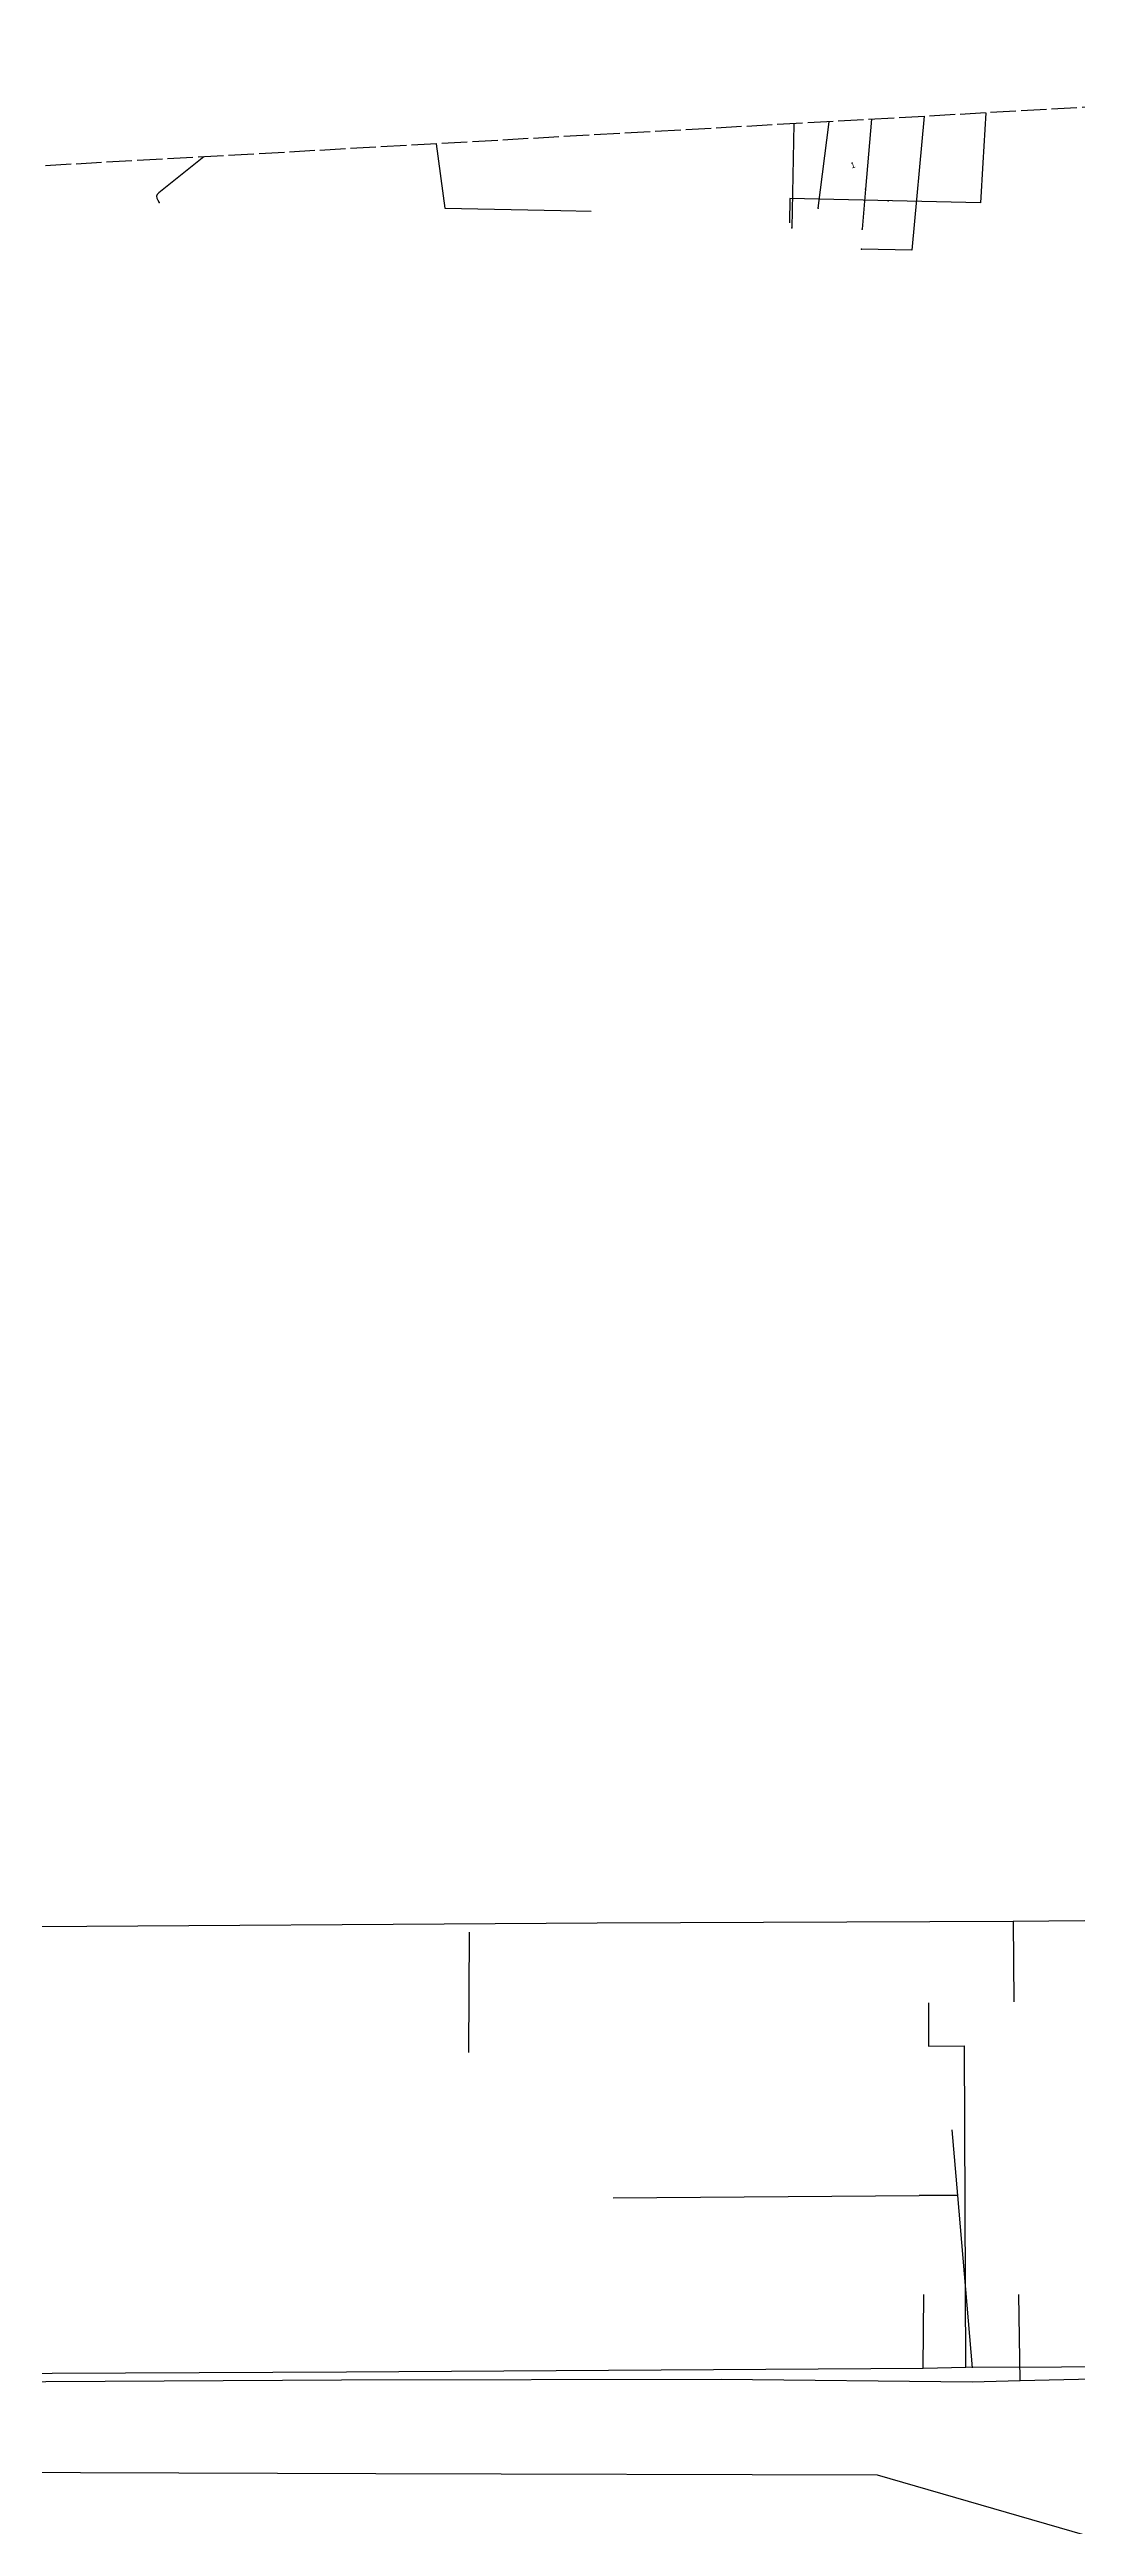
# Model space of a CAD drawing. Header units: metres. Extents: x -529 to 260, y -315 to 217.
# Drawn here: x 109.4 to 160.8, y 93.1 to 216.7 of the extents above; entities that cross this region are included whole.
import ezdxf

# ---------------------------------------------------------------- set-up
doc = ezdxf.new("R2010")
doc.units = ezdxf.units.M
doc.linetypes.add('DASHED', pattern=[1.524, 1.27, -0.254])
for name, color, linetype, true_color in [('KA0000_OVG_Orientatiepolygoon', 7, 'Continuous', 0xff00ff), ('KL0004_DAT_Kabelbed', 7, 'Continuous', 0x00ff00), ('KL0004_DAT_Mantelbuis', 7, 'Continuous', 0x00ff00), ('KL0004_DAT_Telecommunicatiekabel', 7, 'Continuous', 0x00ff00), ('KL0004_ELS_Elektriciteitskabel', 7, 'Continuous', 0x960000), ('KL0004_ELS_Kabelbed', 7, 'Continuous', 0x960000), ('KL0004_ELS_Mantelbuis', 7, 'Continuous', 0x960000), ('KL0004_EMS_Elektriciteitskabel', 7, 'Continuous', 0xc80000), ('KL0004_EMS_Kabelbed', 7, 'Continuous', 0xc80000), ('KL0004_EMS_Mantelbuis', 7, 'Continuous', 0xc80000), ('KL0004_GLD_Kabelbed', 7, 'Continuous', 0xffaf3c), ('KL0004_GLD_Mantelbuis', 7, 'Continuous', 0xffaf3c), ('KL0004_GLD_OlieGasChemicalienPijpleiding', 7, 'Continuous', 0xffaf3c), ('KL0004_OVG_Kabelbed', 7, 'Continuous', 0x6f5c10), ('KL0004_OVG_Mantelbuis', 7, 'Continuous', 0x6f5c10), ('KL0004_OVG_Overig', 7, 'Continuous', 0x6f5c10), ('KL1001_WAT_Waterleiding', 7, 'Continuous', 0x0000ff), ('KL1031_ELS_Appurtenance', 7, 'Continuous', 0x960000), ('KL1031_ELS_Elektriciteitskabel', 7, 'Continuous', 0x960000), ('KL1031_GLD_Appurtenance', 7, 'Continuous', 0xffaf3c), ('KL1031_GLD_OlieGasChemicalienPijpleiding', 7, 'Continuous', 0xffaf3c), ('KL1049_DAT_Appurtenance', 7, 'Continuous', 0x00ff00), ('KL1049_DAT_Telecommunicatiekabel', 7, 'Continuous', 0x00ff00), ('KL1051_DAT_Annotatie', 7, 'Continuous', 0xffffff), ('KL1051_DAT_Appurtenance', 7, 'Continuous', 0x00ff00), ('KL1051_DAT_Kabelbed', 7, 'Continuous', 0x00ff00)]:
    doc.layers.add(name, color=color, linetype=linetype, true_color=true_color)

msp = doc.modelspace()

# ---------------------------------------------------------------- linework, layer by layer
at = {"layer": 'KA0000_OVG_Orientatiepolygoon', "linetype": 'DASHED'}
msp.add_lwpolyline([(212.47, 216.69), (-371.8, 183.86), (-469.18, -314.62), (251.5, 5.16), (212.47, 216.69)], close=True, dxfattribs=at)
at = {"layer": 'KL0004_DAT_Kabelbed', "linetype": 'CONTINUOUS'}
for points in [[(106.31, 100.27), (124.03, 100.37), (142.98, 100.4), (155.51, 100.28)], [(155.51, 100.28), (157.9, 100.34)], [(157.9, 100.34), (163, 100.46)]]:
    msp.add_lwpolyline(points, dxfattribs=at)
at = {"layer": 'KL0004_DAT_Mantelbuis', "linetype": 'CONTINUOUS'}
for points in [[(106.31, 100.27), (124.03, 100.37), (142.98, 100.4), (155.51, 100.28)], [(155.51, 100.28), (157.9, 100.34)], [(157.9, 100.34), (163, 100.46)]]:
    msp.add_lwpolyline(points, dxfattribs=at)
at = {"layer": 'KL0004_DAT_Telecommunicatiekabel', "linetype": 'CONTINUOUS'}
for points in [[(106.31, 100.27), (124.03, 100.37), (142.98, 100.4), (155.51, 100.28)], [(106.31, 100.27), (124.03, 100.37), (142.98, 100.4), (155.51, 100.28)], [(106.31, 100.27), (124.03, 100.37), (142.98, 100.4), (155.51, 100.28)], [(106.31, 100.27), (124.03, 100.37), (142.98, 100.4), (155.51, 100.28)], [(106.31, 100.27), (124.03, 100.37), (142.98, 100.4), (155.51, 100.28)], [(106.31, 100.27), (124.03, 100.37), (142.98, 100.4), (155.51, 100.28)], [(106.31, 100.27), (124.03, 100.37), (142.98, 100.4), (155.51, 100.28)], [(106.31, 100.27), (124.03, 100.37), (142.98, 100.4), (155.51, 100.28)], [(106.31, 100.27), (124.03, 100.37), (142.98, 100.4), (155.51, 100.28)], [(106.31, 100.27), (124.03, 100.37), (142.98, 100.4), (155.51, 100.28)], [(106.31, 100.27), (124.03, 100.37), (142.98, 100.4), (155.51, 100.28)], [(106.31, 100.27), (124.03, 100.37), (142.98, 100.4), (155.51, 100.28)], [(106.31, 100.27), (124.03, 100.37), (142.98, 100.4), (155.51, 100.28)], [(106.31, 100.27), (124.03, 100.37), (142.98, 100.4), (155.51, 100.28)], [(106.31, 100.27), (124.03, 100.37), (142.98, 100.4), (155.51, 100.28)], [(106.31, 100.27), (124.03, 100.37), (142.98, 100.4), (155.51, 100.28)], [(106.31, 100.27), (124.03, 100.37), (142.98, 100.4), (155.51, 100.28)], [(106.31, 100.27), (124.03, 100.37), (142.98, 100.4), (155.51, 100.28)], [(106.31, 100.27), (124.03, 100.37), (142.98, 100.4), (155.51, 100.28)], [(106.31, 100.27), (124.03, 100.37), (142.98, 100.4), (155.51, 100.28)], [(106.31, 100.27), (124.03, 100.37), (142.98, 100.4), (155.51, 100.28)], [(106.31, 100.27), (124.03, 100.37), (142.98, 100.4), (155.51, 100.28)], [(106.31, 100.27), (124.03, 100.37), (142.98, 100.4), (155.51, 100.28)], [(106.31, 100.27), (124.03, 100.37), (142.98, 100.4), (155.51, 100.28)], [(106.31, 100.27), (124.03, 100.37), (142.98, 100.4), (155.51, 100.28)], [(106.31, 100.27), (124.03, 100.37), (142.98, 100.4), (155.51, 100.28)], [(106.31, 100.27), (124.03, 100.37), (142.98, 100.4), (155.51, 100.28)], [(106.31, 100.27), (124.03, 100.37), (142.98, 100.4), (155.51, 100.28)], [(155.51, 100.28), (157.9, 100.34)], [(155.51, 100.28), (157.9, 100.34)], [(155.51, 100.28), (157.9, 100.34)], [(155.51, 100.28), (157.9, 100.34)], [(155.51, 100.28), (157.9, 100.34)], [(155.51, 100.28), (157.9, 100.34)], [(155.51, 100.28), (157.9, 100.34)], [(155.51, 100.28), (157.9, 100.34)], [(155.51, 100.28), (157.9, 100.34)], [(155.51, 100.28), (157.9, 100.34)], [(155.51, 100.28), (157.9, 100.34)], [(155.51, 100.28), (157.9, 100.34)], [(155.51, 100.28), (157.9, 100.34)], [(155.51, 100.28), (157.9, 100.34)], [(155.51, 100.28), (157.9, 100.34)], [(155.51, 100.28), (157.9, 100.34)], [(155.51, 100.28), (157.9, 100.34)], [(155.51, 100.28), (157.9, 100.34)], [(155.51, 100.28), (157.9, 100.34)], [(155.51, 100.28), (157.9, 100.34)], [(155.51, 100.28), (157.9, 100.34)], [(155.51, 100.28), (157.9, 100.34)], [(155.51, 100.28), (157.9, 100.34)], [(155.51, 100.28), (157.9, 100.34)], [(155.51, 100.28), (157.9, 100.34)], [(155.51, 100.28), (157.9, 100.34)], [(155.51, 100.28), (157.9, 100.34)], [(155.51, 100.28), (157.9, 100.34)], [(157.9, 100.34), (163, 100.46)], [(157.9, 100.34), (163, 100.46)], [(157.9, 100.34), (163, 100.46)], [(157.9, 100.34), (163, 100.46)], [(157.9, 100.34), (163, 100.46)], [(157.9, 100.34), (163, 100.46)], [(157.9, 100.34), (163, 100.46)], [(157.9, 100.34), (163, 100.46)], [(157.9, 100.34), (163, 100.46)], [(157.9, 100.34), (163, 100.46)], [(157.9, 100.34), (163, 100.46)], [(157.9, 100.34), (163, 100.46)], [(157.9, 100.34), (163, 100.46)], [(157.9, 100.34), (163, 100.46)], [(157.9, 100.34), (163, 100.46)], [(157.9, 100.34), (163, 100.46)], [(157.9, 100.34), (163, 100.46)], [(157.9, 100.34), (163, 100.46)], [(157.9, 100.34), (163, 100.46)], [(157.9, 100.34), (163, 100.46)], [(157.9, 100.34), (163, 100.46)], [(157.9, 100.34), (163, 100.46)], [(157.9, 100.34), (163, 100.46)], [(157.9, 100.34), (163, 100.46)], [(157.9, 100.34), (163, 100.46)], [(157.9, 100.34), (163, 100.46)], [(157.9, 100.34), (163, 100.46)], [(157.9, 100.34), (163, 100.46)]]:
    msp.add_lwpolyline(points, dxfattribs=at)
at = {"layer": 'KL0004_ELS_Elektriciteitskabel', "linetype": 'CONTINUOUS'}
for points in [[(106.21, 122.99), (136.79, 123.19), (157.56, 123.27)], [(106.21, 122.99), (136.79, 123.19), (157.56, 123.27)], [(106.21, 122.99), (136.79, 123.19), (157.56, 123.27)], [(106.21, 122.99), (136.79, 123.19), (157.56, 123.27)], [(106.21, 122.99), (136.79, 123.19), (157.56, 123.27)], [(106.21, 122.99), (136.79, 123.19), (157.56, 123.27)], [(106.21, 122.99), (136.79, 123.19), (157.56, 123.27)], [(106.21, 122.99), (136.79, 123.19), (157.56, 123.27)], [(106.21, 122.99), (136.79, 123.19), (157.56, 123.27)], [(106.21, 122.99), (136.79, 123.19), (157.56, 123.27)], [(106.21, 122.99), (136.79, 123.19), (157.56, 123.27)], [(106.21, 122.99), (136.79, 123.19), (157.56, 123.27)], [(106.21, 122.99), (136.79, 123.19), (157.56, 123.27)], [(106.21, 122.99), (136.79, 123.19), (157.56, 123.27)], [(106.21, 122.99), (136.79, 123.19), (157.56, 123.27)], [(106.21, 122.99), (136.79, 123.19), (157.56, 123.27)], [(106.21, 122.99), (136.79, 123.19), (157.56, 123.27)], [(106.21, 122.99), (136.79, 123.19), (157.56, 123.27)], [(106.21, 122.99), (136.79, 123.19), (157.56, 123.27)], [(106.21, 122.99), (136.79, 123.19), (157.56, 123.27)], [(106.21, 122.99), (136.79, 123.19), (157.56, 123.27)], [(106.21, 122.99), (136.79, 123.19), (157.56, 123.27)], [(106.21, 122.99), (136.79, 123.19), (157.56, 123.27)], [(106.21, 122.99), (136.79, 123.19), (157.56, 123.27)], [(106.21, 122.99), (136.79, 123.19), (157.56, 123.27)], [(106.21, 122.99), (136.79, 123.19), (157.56, 123.27)], [(106.21, 122.99), (136.79, 123.19), (157.56, 123.27)], [(106.21, 122.99), (136.79, 123.19), (157.56, 123.27)], [(106.21, 122.99), (136.79, 123.19), (157.56, 123.27)], [(106.21, 122.99), (136.79, 123.19), (157.56, 123.27)], [(106.21, 122.99), (136.79, 123.19), (157.56, 123.27)], [(106.21, 122.99), (136.79, 123.19), (157.56, 123.27)], [(106.21, 122.99), (136.79, 123.19), (157.56, 123.27)], [(106.21, 122.99), (136.79, 123.19), (157.56, 123.27)], [(157.56, 123.27), (168.26, 123.37)], [(157.56, 123.27), (168.26, 123.37)], [(157.56, 123.27), (168.26, 123.37)], [(157.56, 123.27), (168.26, 123.37)], [(157.56, 123.27), (168.26, 123.37)], [(157.56, 123.27), (168.26, 123.37)], [(157.56, 123.27), (168.26, 123.37)], [(157.56, 123.27), (168.26, 123.37)], [(157.56, 123.27), (168.26, 123.37)], [(157.56, 123.27), (168.26, 123.37)], [(157.56, 123.27), (168.26, 123.37)], [(157.56, 123.27), (168.26, 123.37)], [(157.56, 123.27), (168.26, 123.37)], [(157.56, 123.27), (168.26, 123.37)], [(157.56, 123.27), (168.26, 123.37)], [(157.56, 123.27), (168.26, 123.37)], [(157.56, 123.27), (168.26, 123.37)], [(157.56, 123.27), (168.26, 123.37)], [(157.56, 123.27), (168.26, 123.37)], [(157.56, 123.27), (168.26, 123.37)], [(157.56, 123.27), (168.26, 123.37)], [(157.56, 123.27), (168.26, 123.37)], [(157.56, 123.27), (168.26, 123.37)], [(157.56, 123.27), (168.26, 123.37)], [(157.56, 123.27), (168.26, 123.37)], [(157.56, 123.27), (168.26, 123.37)], [(157.56, 123.27), (168.26, 123.37)], [(157.56, 123.27), (168.26, 123.37)], [(157.56, 123.27), (168.26, 123.37)], [(157.56, 123.27), (168.26, 123.37)], [(157.56, 123.27), (168.26, 123.37)], [(157.56, 123.27), (168.26, 123.37)], [(157.56, 123.27), (168.26, 123.37)], [(157.56, 123.27), (168.26, 123.37)], [(157.56, 123.27), (157.59, 119.24)], [(157.56, 123.27), (157.59, 119.24)], [(157.56, 123.27), (157.59, 119.24)], [(157.56, 123.27), (157.59, 119.24)], [(153.32, 119.19), (153.33, 117.03), (155.12, 117.04)], [(153.32, 119.19), (153.33, 117.03), (155.12, 117.04)], [(153.32, 119.19), (153.33, 117.03), (155.12, 117.04)], [(153.32, 119.19), (153.33, 117.03), (155.12, 117.04)], [(155.19, 101.01), (155.12, 117.04)], [(155.19, 101.01), (155.12, 117.04)], [(155.19, 101.01), (155.12, 117.04)], [(155.19, 101.01), (155.12, 117.04)], [(137.59, 109.46), (152.86, 109.57)], [(137.59, 109.46), (152.86, 109.57)], [(137.59, 109.46), (152.86, 109.57)], [(137.59, 109.46), (152.86, 109.57)], [(154.77, 109.58), (152.86, 109.57)], [(154.77, 109.58), (152.86, 109.57)], [(154.77, 109.58), (155.51, 100.98)], [(154.77, 109.58), (155.51, 100.98)], [(154.77, 109.58), (155.51, 100.98)], [(154.77, 109.58), (155.51, 100.98)], [(153.06, 100.96), (153.09, 104.63)], [(153.06, 100.96), (153.09, 104.63)], [(153.06, 100.96), (153.09, 104.63)], [(153.06, 100.96), (153.09, 104.63)], [(157.9, 100.34), (157.83, 104.64)], [(157.9, 100.34), (157.83, 104.64)], [(157.9, 100.34), (157.83, 104.64)], [(157.9, 100.34), (157.83, 104.64)], [(155.19, 101.01), (174.31, 101.07), (178.32, 101.12), (180.44, 101.3), (180.8, 101.94)], [(155.19, 101.01), (174.31, 101.07), (178.32, 101.12), (180.44, 101.3), (180.8, 101.94)], [(32.83, 100.33), (55.1, 100.42), (69.28, 100.56), (98.54, 100.66), (124.27, 100.77), (153.06, 100.96)], [(32.83, 100.33), (55.1, 100.42), (69.28, 100.56), (98.54, 100.66), (124.27, 100.77), (153.06, 100.96)], [(106.31, 100.27), (124.03, 100.37), (142.98, 100.4), (155.51, 100.28)], [(106.31, 100.27), (124.03, 100.37), (142.98, 100.4), (155.51, 100.28)], [(106.31, 100.27), (124.03, 100.37), (142.98, 100.4), (155.51, 100.28)], [(106.31, 100.27), (124.03, 100.37), (142.98, 100.4), (155.51, 100.28)], [(106.31, 100.27), (124.03, 100.37), (142.98, 100.4), (155.51, 100.28)], [(106.31, 100.27), (124.03, 100.37), (142.98, 100.4), (155.51, 100.28)], [(106.31, 100.27), (124.03, 100.37), (142.98, 100.4), (155.51, 100.28)], [(106.31, 100.27), (124.03, 100.37), (142.98, 100.4), (155.51, 100.28)], [(106.31, 100.27), (124.03, 100.37), (142.98, 100.4), (155.51, 100.28)], [(106.31, 100.27), (124.03, 100.37), (142.98, 100.4), (155.51, 100.28)], [(106.31, 100.27), (124.03, 100.37), (142.98, 100.4), (155.51, 100.28)], [(106.31, 100.27), (124.03, 100.37), (142.98, 100.4), (155.51, 100.28)], [(106.31, 100.27), (124.03, 100.37), (142.98, 100.4), (155.51, 100.28)], [(106.31, 100.27), (124.03, 100.37), (142.98, 100.4), (155.51, 100.28)], [(106.31, 100.27), (124.03, 100.37), (142.98, 100.4), (155.51, 100.28)], [(106.31, 100.27), (124.03, 100.37), (142.98, 100.4), (155.51, 100.28)], [(106.31, 100.27), (124.03, 100.37), (142.98, 100.4), (155.51, 100.28)], [(106.31, 100.27), (124.03, 100.37), (142.98, 100.4), (155.51, 100.28)], [(106.31, 100.27), (124.03, 100.37), (142.98, 100.4), (155.51, 100.28)], [(106.31, 100.27), (124.03, 100.37), (142.98, 100.4), (155.51, 100.28)], [(106.31, 100.27), (124.03, 100.37), (142.98, 100.4), (155.51, 100.28)], [(106.31, 100.27), (124.03, 100.37), (142.98, 100.4), (155.51, 100.28)], [(106.31, 100.27), (124.03, 100.37), (142.98, 100.4), (155.51, 100.28)], [(106.31, 100.27), (124.03, 100.37), (142.98, 100.4), (155.51, 100.28)], [(106.31, 100.27), (124.03, 100.37), (142.98, 100.4), (155.51, 100.28)], [(106.31, 100.27), (124.03, 100.37), (142.98, 100.4), (155.51, 100.28)], [(106.31, 100.27), (124.03, 100.37), (142.98, 100.4), (155.51, 100.28)], [(106.31, 100.27), (124.03, 100.37), (142.98, 100.4), (155.51, 100.28)], [(106.31, 100.27), (124.03, 100.37), (142.98, 100.4), (155.51, 100.28)], [(106.31, 100.27), (124.03, 100.37), (142.98, 100.4), (155.51, 100.28)], [(106.31, 100.27), (124.03, 100.37), (142.98, 100.4), (155.51, 100.28)], [(106.31, 100.27), (124.03, 100.37), (142.98, 100.4), (155.51, 100.28)], [(106.31, 100.27), (124.03, 100.37), (142.98, 100.4), (155.51, 100.28)], [(106.31, 100.27), (124.03, 100.37), (142.98, 100.4), (155.51, 100.28)], [(106.31, 100.27), (124.03, 100.37), (142.98, 100.4), (155.51, 100.28)], [(106.31, 100.27), (124.03, 100.37), (142.98, 100.4), (155.51, 100.28)], [(106.31, 100.27), (124.03, 100.37), (142.98, 100.4), (155.51, 100.28)], [(106.31, 100.27), (124.03, 100.37), (142.98, 100.4), (155.51, 100.28)], [(106.31, 100.27), (124.03, 100.37), (142.98, 100.4), (155.51, 100.28)], [(106.31, 100.27), (124.03, 100.37), (142.98, 100.4), (155.51, 100.28)], [(106.31, 100.27), (124.03, 100.37), (142.98, 100.4), (155.51, 100.28)], [(106.31, 100.27), (124.03, 100.37), (142.98, 100.4), (155.51, 100.28)], [(106.31, 100.27), (124.03, 100.37), (142.98, 100.4), (155.51, 100.28)], [(106.31, 100.27), (124.03, 100.37), (142.98, 100.4), (155.51, 100.28)], [(106.31, 100.27), (124.03, 100.37), (142.98, 100.4), (155.51, 100.28)], [(106.31, 100.27), (124.03, 100.37), (142.98, 100.4), (155.51, 100.28)], [(106.31, 100.27), (124.03, 100.37), (142.98, 100.4), (155.51, 100.28)], [(106.31, 100.27), (124.03, 100.37), (142.98, 100.4), (155.51, 100.28)], [(106.31, 100.27), (124.03, 100.37), (142.98, 100.4), (155.51, 100.28)], [(106.31, 100.27), (124.03, 100.37), (142.98, 100.4), (155.51, 100.28)], [(106.31, 100.27), (124.03, 100.37), (142.98, 100.4), (155.51, 100.28)], [(106.31, 100.27), (124.03, 100.37), (142.98, 100.4), (155.51, 100.28)], [(106.31, 100.27), (124.03, 100.37), (142.98, 100.4), (155.51, 100.28)], [(106.31, 100.27), (124.03, 100.37), (142.98, 100.4), (155.51, 100.28)], [(106.31, 100.27), (124.03, 100.37), (142.98, 100.4), (155.51, 100.28)], [(106.31, 100.27), (124.03, 100.37), (142.98, 100.4), (155.51, 100.28)], [(106.31, 100.27), (124.03, 100.37), (142.98, 100.4), (155.51, 100.28)], [(106.31, 100.27), (124.03, 100.37), (142.98, 100.4), (155.51, 100.28)], [(106.31, 100.27), (124.03, 100.37), (142.98, 100.4), (155.51, 100.28)], [(106.31, 100.27), (124.03, 100.37), (142.98, 100.4), (155.51, 100.28)], [(106.31, 100.27), (124.03, 100.37), (142.98, 100.4), (155.51, 100.28)], [(106.31, 100.27), (124.03, 100.37), (142.98, 100.4), (155.51, 100.28)], [(106.31, 100.27), (124.03, 100.37), (142.98, 100.4), (155.51, 100.28)], [(106.31, 100.27), (124.03, 100.37), (142.98, 100.4), (155.51, 100.28)], [(106.31, 100.27), (124.03, 100.37), (142.98, 100.4), (155.51, 100.28)], [(106.31, 100.27), (124.03, 100.37), (142.98, 100.4), (155.51, 100.28)], [(106.31, 100.27), (124.03, 100.37), (142.98, 100.4), (155.51, 100.28)], [(106.31, 100.27), (124.03, 100.37), (142.98, 100.4), (155.51, 100.28)], [(106.31, 100.27), (124.03, 100.37), (142.98, 100.4), (155.51, 100.28)], [(106.31, 100.27), (124.03, 100.37), (142.98, 100.4), (155.51, 100.28)], [(106.31, 100.27), (124.03, 100.37), (142.98, 100.4), (155.51, 100.28)], [(106.31, 100.27), (124.03, 100.37), (142.98, 100.4), (155.51, 100.28)], [(106.31, 100.27), (124.03, 100.37), (142.98, 100.4), (155.51, 100.28)], [(106.31, 100.27), (124.03, 100.37), (142.98, 100.4), (155.51, 100.28)], [(106.31, 100.27), (124.03, 100.37), (142.98, 100.4), (155.51, 100.28)], [(106.31, 100.27), (124.03, 100.37), (142.98, 100.4), (155.51, 100.28)], [(106.31, 100.27), (124.03, 100.37), (142.98, 100.4), (155.51, 100.28)], [(106.31, 100.27), (124.03, 100.37), (142.98, 100.4), (155.51, 100.28)], [(153.06, 100.96), (155.19, 101.01)], [(153.06, 100.96), (155.19, 101.01)], [(155.51, 100.28), (157.9, 100.34)], [(155.51, 100.28), (157.9, 100.34)], [(155.51, 100.28), (157.9, 100.34)], [(155.51, 100.28), (157.9, 100.34)], [(155.51, 100.28), (157.9, 100.34)], [(155.51, 100.28), (157.9, 100.34)], [(155.51, 100.28), (157.9, 100.34)], [(155.51, 100.28), (157.9, 100.34)], [(155.51, 100.28), (157.9, 100.34)], [(155.51, 100.28), (157.9, 100.34)], [(155.51, 100.28), (157.9, 100.34)], [(155.51, 100.28), (157.9, 100.34)], [(155.51, 100.28), (157.9, 100.34)], [(155.51, 100.28), (157.9, 100.34)], [(155.51, 100.28), (157.9, 100.34)], [(155.51, 100.28), (157.9, 100.34)], [(155.51, 100.28), (157.9, 100.34)], [(155.51, 100.28), (157.9, 100.34)], [(155.51, 100.28), (157.9, 100.34)], [(155.51, 100.28), (157.9, 100.34)], [(155.51, 100.28), (157.9, 100.34)], [(155.51, 100.28), (157.9, 100.34)], [(155.51, 100.28), (157.9, 100.34)], [(155.51, 100.28), (157.9, 100.34)], [(155.51, 100.28), (157.9, 100.34)], [(155.51, 100.28), (157.9, 100.34)], [(155.51, 100.28), (157.9, 100.34)], [(155.51, 100.28), (157.9, 100.34)], [(155.51, 100.28), (157.9, 100.34)], [(155.51, 100.28), (157.9, 100.34)], [(155.51, 100.28), (157.9, 100.34)], [(155.51, 100.28), (157.9, 100.34)], [(155.51, 100.28), (157.9, 100.34)], [(155.51, 100.28), (157.9, 100.34)], [(155.51, 100.28), (157.9, 100.34)], [(155.51, 100.28), (157.9, 100.34)], [(155.51, 100.28), (157.9, 100.34)], [(155.51, 100.28), (157.9, 100.34)], [(155.51, 100.28), (157.9, 100.34)], [(155.51, 100.28), (157.9, 100.34)], [(155.51, 100.28), (157.9, 100.34)], [(155.51, 100.28), (157.9, 100.34)], [(155.51, 100.28), (157.9, 100.34)], [(155.51, 100.28), (157.9, 100.34)], [(155.51, 100.28), (157.9, 100.34)], [(155.51, 100.28), (157.9, 100.34)], [(155.51, 100.28), (157.9, 100.34)], [(155.51, 100.28), (157.9, 100.34)], [(155.51, 100.28), (157.9, 100.34)], [(155.51, 100.28), (157.9, 100.34)], [(155.51, 100.28), (157.9, 100.34)], [(155.51, 100.28), (157.9, 100.34)], [(155.51, 100.28), (157.9, 100.34)], [(155.51, 100.28), (157.9, 100.34)], [(155.51, 100.28), (157.9, 100.34)], [(155.51, 100.28), (157.9, 100.34)], [(155.51, 100.28), (157.9, 100.34)], [(155.51, 100.28), (157.9, 100.34)], [(155.51, 100.28), (157.9, 100.34)], [(155.51, 100.28), (157.9, 100.34)], [(155.51, 100.28), (157.9, 100.34)], [(155.51, 100.28), (157.9, 100.34)], [(155.51, 100.28), (157.9, 100.34)], [(155.51, 100.28), (157.9, 100.34)], [(155.51, 100.28), (157.9, 100.34)], [(155.51, 100.28), (157.9, 100.34)], [(155.51, 100.28), (157.9, 100.34)], [(155.51, 100.28), (157.9, 100.34)], [(155.51, 100.28), (157.9, 100.34)], [(155.51, 100.28), (157.9, 100.34)], [(155.51, 100.28), (157.9, 100.34)], [(155.51, 100.28), (157.9, 100.34)], [(155.51, 100.28), (157.9, 100.34)], [(155.51, 100.28), (157.9, 100.34)], [(155.51, 100.28), (157.9, 100.34)], [(155.51, 100.28), (157.9, 100.34)], [(155.51, 100.28), (157.9, 100.34)], [(155.51, 100.28), (157.9, 100.34)], [(155.51, 100.28), (157.9, 100.34)], [(155.51, 100.28), (157.9, 100.34)], [(155.51, 100.28), (157.9, 100.34)], [(155.51, 100.28), (157.9, 100.34)], [(157.9, 100.34), (163, 100.46)], [(157.9, 100.34), (163, 100.46)], [(157.9, 100.34), (163, 100.46)], [(157.9, 100.34), (163, 100.46)], [(157.9, 100.34), (163, 100.46)], [(157.9, 100.34), (163, 100.46)], [(157.9, 100.34), (163, 100.46)], [(157.9, 100.34), (163, 100.46)], [(157.9, 100.34), (163, 100.46)], [(157.9, 100.34), (163, 100.46)], [(157.9, 100.34), (163, 100.46)], [(157.9, 100.34), (163, 100.46)], [(157.9, 100.34), (163, 100.46)], [(157.9, 100.34), (163, 100.46)], [(157.9, 100.34), (163, 100.46)], [(157.9, 100.34), (163, 100.46)], [(157.9, 100.34), (163, 100.46)], [(157.9, 100.34), (163, 100.46)], [(157.9, 100.34), (163, 100.46)], [(157.9, 100.34), (163, 100.46)], [(157.9, 100.34), (163, 100.46)], [(157.9, 100.34), (163, 100.46)], [(157.9, 100.34), (163, 100.46)], [(157.9, 100.34), (163, 100.46)], [(157.9, 100.34), (163, 100.46)], [(157.9, 100.34), (163, 100.46)], [(157.9, 100.34), (163, 100.46)], [(157.9, 100.34), (163, 100.46)], [(157.9, 100.34), (163, 100.46)], [(157.9, 100.34), (163, 100.46)], [(157.9, 100.34), (163, 100.46)], [(157.9, 100.34), (163, 100.46)], [(157.9, 100.34), (163, 100.46)], [(157.9, 100.34), (163, 100.46)], [(157.9, 100.34), (163, 100.46)], [(157.9, 100.34), (163, 100.46)], [(157.9, 100.34), (163, 100.46)], [(157.9, 100.34), (163, 100.46)], [(157.9, 100.34), (163, 100.46)], [(157.9, 100.34), (163, 100.46)], [(157.9, 100.34), (163, 100.46)], [(157.9, 100.34), (163, 100.46)], [(157.9, 100.34), (163, 100.46)], [(157.9, 100.34), (163, 100.46)], [(157.9, 100.34), (163, 100.46)], [(157.9, 100.34), (163, 100.46)], [(157.9, 100.34), (163, 100.46)], [(157.9, 100.34), (163, 100.46)], [(157.9, 100.34), (163, 100.46)], [(157.9, 100.34), (163, 100.46)], [(157.9, 100.34), (163, 100.46)], [(157.9, 100.34), (163, 100.46)], [(157.9, 100.34), (163, 100.46)], [(157.9, 100.34), (163, 100.46)], [(157.9, 100.34), (163, 100.46)], [(157.9, 100.34), (163, 100.46)], [(157.9, 100.34), (163, 100.46)], [(157.9, 100.34), (163, 100.46)], [(157.9, 100.34), (163, 100.46)], [(157.9, 100.34), (163, 100.46)], [(157.9, 100.34), (163, 100.46)], [(157.9, 100.34), (163, 100.46)], [(157.9, 100.34), (163, 100.46)], [(157.9, 100.34), (163, 100.46)], [(157.9, 100.34), (163, 100.46)], [(157.9, 100.34), (163, 100.46)], [(157.9, 100.34), (163, 100.46)], [(157.9, 100.34), (163, 100.46)], [(157.9, 100.34), (163, 100.46)], [(157.9, 100.34), (163, 100.46)], [(157.9, 100.34), (163, 100.46)], [(157.9, 100.34), (163, 100.46)], [(157.9, 100.34), (163, 100.46)], [(157.9, 100.34), (163, 100.46)], [(157.9, 100.34), (163, 100.46)], [(157.9, 100.34), (163, 100.46)], [(157.9, 100.34), (163, 100.46)], [(157.9, 100.34), (163, 100.46)], [(157.9, 100.34), (163, 100.46)], [(157.9, 100.34), (163, 100.46)], [(157.9, 100.34), (163, 100.46)], [(157.9, 100.34), (163, 100.46)]]:
    msp.add_lwpolyline(points, dxfattribs=at)
at = {"layer": 'KL0004_ELS_Kabelbed', "linetype": 'CONTINUOUS'}
for points in [[(106.21, 122.99), (136.79, 123.19), (157.56, 123.27)], [(157.56, 123.27), (168.26, 123.37)], [(157.56, 123.27), (157.59, 119.24)], [(153.32, 119.19), (153.33, 117.03), (155.12, 117.04)], [(155.19, 101.01), (155.12, 117.04)], [(137.59, 109.46), (152.86, 109.57)], [(154.77, 109.58), (152.86, 109.57)], [(154.77, 109.58), (155.51, 100.98)], [(153.06, 100.96), (153.09, 104.63)], [(157.9, 100.34), (157.83, 104.64)], [(155.19, 101.01), (174.31, 101.07), (178.32, 101.12), (180.44, 101.3), (180.8, 101.94)], [(32.83, 100.33), (55.1, 100.42), (69.28, 100.56), (98.54, 100.66), (124.27, 100.77), (153.06, 100.96)], [(106.31, 100.27), (124.03, 100.37), (142.98, 100.4), (155.51, 100.28)], [(153.06, 100.96), (155.19, 101.01)], [(155.51, 100.28), (157.9, 100.34)], [(157.9, 100.34), (163, 100.46)]]:
    msp.add_lwpolyline(points, dxfattribs=at)
at = {"layer": 'KL0004_ELS_Mantelbuis', "linetype": 'CONTINUOUS'}
for points in [[(106.21, 122.99), (136.79, 123.19), (157.56, 123.27)], [(157.56, 123.27), (168.26, 123.37)], [(153.32, 119.19), (153.33, 117.03), (155.12, 117.04)], [(155.19, 101.01), (155.12, 117.04)], [(137.59, 109.46), (152.86, 109.57)], [(154.77, 109.58), (155.51, 100.98)], [(153.06, 100.96), (153.09, 104.63)], [(155.19, 101.01), (174.31, 101.07), (178.32, 101.12), (180.44, 101.3), (180.8, 101.94)], [(32.83, 100.33), (55.1, 100.42), (69.28, 100.56), (98.54, 100.66), (124.27, 100.77), (153.06, 100.96)], [(106.31, 100.27), (124.03, 100.37), (142.98, 100.4), (155.51, 100.28)], [(153.06, 100.96), (155.19, 101.01)], [(155.51, 100.28), (157.9, 100.34)], [(157.9, 100.34), (163, 100.46)]]:
    msp.add_lwpolyline(points, dxfattribs=at)
at = {"layer": 'KL0004_EMS_Elektriciteitskabel', "linetype": 'CONTINUOUS'}
for points in [[(106.21, 122.99), (136.79, 123.19), (157.56, 123.27)], [(106.21, 122.99), (136.79, 123.19), (157.56, 123.27)], [(157.56, 123.27), (168.26, 123.37)], [(157.56, 123.27), (168.26, 123.37)], [(106.31, 100.27), (124.03, 100.37), (142.98, 100.4), (155.51, 100.28)], [(106.31, 100.27), (124.03, 100.37), (142.98, 100.4), (155.51, 100.28)], [(155.51, 100.28), (157.9, 100.34)], [(155.51, 100.28), (157.9, 100.34)], [(157.9, 100.34), (163, 100.46)], [(157.9, 100.34), (163, 100.46)]]:
    msp.add_lwpolyline(points, dxfattribs=at)
at = {"layer": 'KL0004_EMS_Kabelbed', "linetype": 'CONTINUOUS'}
for points in [[(106.21, 122.99), (136.79, 123.19), (157.56, 123.27)], [(157.56, 123.27), (168.26, 123.37)], [(106.31, 100.27), (124.03, 100.37), (142.98, 100.4), (155.51, 100.28)], [(155.51, 100.28), (157.9, 100.34)], [(157.9, 100.34), (163, 100.46)]]:
    msp.add_lwpolyline(points, dxfattribs=at)
at = {"layer": 'KL0004_EMS_Mantelbuis', "linetype": 'CONTINUOUS'}
for points in [[(106.21, 122.99), (136.79, 123.19), (157.56, 123.27)], [(157.56, 123.27), (168.26, 123.37)], [(106.31, 100.27), (124.03, 100.37), (142.98, 100.4), (155.51, 100.28)], [(155.51, 100.28), (157.9, 100.34)], [(157.9, 100.34), (163, 100.46)]]:
    msp.add_lwpolyline(points, dxfattribs=at)
at = {"layer": 'KL0004_GLD_Kabelbed', "linetype": 'CONTINUOUS'}
for points in [[(153.32, 119.19), (153.33, 117.03), (155.12, 117.04)], [(155.19, 101.01), (155.12, 117.04)], [(153.06, 100.96), (153.09, 104.63)], [(155.19, 101.01), (174.31, 101.07), (178.32, 101.12), (180.44, 101.3), (180.8, 101.94)], [(32.83, 100.33), (55.1, 100.42), (69.28, 100.56), (98.54, 100.66), (124.27, 100.77), (153.06, 100.96)], [(153.06, 100.96), (155.19, 101.01)]]:
    msp.add_lwpolyline(points, dxfattribs=at)
at = {"layer": 'KL0004_GLD_Mantelbuis', "linetype": 'CONTINUOUS'}
for points in [[(153.32, 119.19), (153.33, 117.03), (155.12, 117.04)], [(155.19, 101.01), (155.12, 117.04)], [(153.06, 100.96), (153.09, 104.63)], [(155.19, 101.01), (174.31, 101.07), (178.32, 101.12), (180.44, 101.3), (180.8, 101.94)], [(32.83, 100.33), (55.1, 100.42), (69.28, 100.56), (98.54, 100.66), (124.27, 100.77), (153.06, 100.96)], [(153.06, 100.96), (155.19, 101.01)]]:
    msp.add_lwpolyline(points, dxfattribs=at)
at = {"layer": 'KL0004_GLD_OlieGasChemicalienPijpleiding', "linetype": 'CONTINUOUS'}
for points in [[(153.32, 119.19), (153.33, 117.03), (155.12, 117.04)], [(153.32, 119.19), (153.33, 117.03), (155.12, 117.04)], [(155.19, 101.01), (155.12, 117.04)], [(155.19, 101.01), (155.12, 117.04)], [(153.06, 100.96), (153.09, 104.63)], [(153.06, 100.96), (153.09, 104.63)], [(155.19, 101.01), (174.31, 101.07), (178.32, 101.12), (180.44, 101.3), (180.8, 101.94)], [(155.19, 101.01), (174.31, 101.07), (178.32, 101.12), (180.44, 101.3), (180.8, 101.94)], [(32.83, 100.33), (55.1, 100.42), (69.28, 100.56), (98.54, 100.66), (124.27, 100.77), (153.06, 100.96)], [(32.83, 100.33), (55.1, 100.42), (69.28, 100.56), (98.54, 100.66), (124.27, 100.77), (153.06, 100.96)], [(153.06, 100.96), (155.19, 101.01)], [(153.06, 100.96), (155.19, 101.01)]]:
    msp.add_lwpolyline(points, dxfattribs=at)
at = {"layer": 'KL0004_OVG_Kabelbed', "linetype": 'CONTINUOUS'}
for points in [[(130.38, 116.72), (130.41, 122.72)], [(154.49, 112.86), (154.77, 109.58)]]:
    msp.add_lwpolyline(points, dxfattribs=at)
at = {"layer": 'KL0004_OVG_Mantelbuis', "linetype": 'CONTINUOUS'}
for points in [[(130.38, 116.72), (130.41, 122.72)], [(154.49, 112.86), (154.77, 109.58)]]:
    msp.add_lwpolyline(points, dxfattribs=at)
at = {"layer": 'KL0004_OVG_Overig', "linetype": 'CONTINUOUS'}
for points in [[(130.38, 116.72), (130.41, 122.72)], [(130.38, 116.72), (130.41, 122.72)], [(154.49, 112.86), (154.77, 109.58)], [(154.49, 112.86), (154.77, 109.58)]]:
    msp.add_lwpolyline(points, dxfattribs=at)
at = {"layer": 'KL1001_WAT_Waterleiding', "linetype": 'CONTINUOUS'}
for points in [[(128.75, 211.99), (129.19, 208.78), (134.98, 208.65)], [(134.98, 208.65), (136.48, 208.62)]]:
    msp.add_lwpolyline(points, dxfattribs=at)
at = {"layer": 'KL1031_ELS_Appurtenance'}
for p in [(114.93, 209.05), (149.98, 206.73)]:
    msp.add_point(p, dxfattribs=at)
at = {"layer": 'KL1031_ELS_Elektriciteitskabel', "linetype": 'CONTINUOUS'}
for points in [[(153.11, 213.36), (152.5, 206.67), (149.98, 206.73)], [(117.16, 211.34), (114.91, 209.54), (114.83, 209.46), (114.79, 209.37), (114.8, 209.28), (114.85, 209.18), (114.93, 209.05)]]:
    msp.add_lwpolyline(points, dxfattribs=at)
at = {"layer": 'KL1031_GLD_Appurtenance'}
for p in [(150.18, 209.72), (150.01, 207.73)]:
    msp.add_point(p, dxfattribs=at)
at = {"layer": 'KL1031_GLD_OlieGasChemicalienPijpleiding', "linetype": 'CONTINUOUS'}
for points in [[(150.48, 213.21), (150.18, 209.72)], [(150.18, 209.72), (150.01, 207.73)]]:
    msp.add_lwpolyline(points, dxfattribs=at)
at = {"layer": 'KL1049_DAT_Appurtenance'}
msp.add_point((151.32, 209.14), dxfattribs=at)
at = {"layer": 'KL1049_DAT_Telecommunicatiekabel', "linetype": 'CONTINUOUS'}
msp.add_lwpolyline([(156.19, 213.53), (156.04, 211.03), (155.92, 209.04), (146.41, 209.25), (146.39, 208.04)], dxfattribs=at)
at = {"layer": 'KL1051_DAT_Appurtenance'}
for p in [(146.5, 207.8), (147.82, 208.77)]:
    msp.add_point(p, dxfattribs=at)
at = {"layer": 'KL1051_DAT_Kabelbed', "linetype": 'CONTINUOUS'}
for points in [[(146.6, 212.99), (146.5, 207.8)], [(147.82, 208.77), (148.37, 213.09)], [(183.09, 86.27), (150.78, 95.62), (125.74, 95.68), (-41.33, 96.25), (-41.83, 96.25), (-228.7, 96.49), (-232.17, 96.49)]]:
    msp.add_lwpolyline(points, dxfattribs=at)

# ---------------------------------------------------------------- texts
at = {"layer": 'KL1051_DAT_Annotatie', "insert": (149.49, 210.75), "char_height": 0.3, "attachment_point": 7, "rotation": 17.963}
msp.add_mtext('1', dxfattribs=at)

doc.saveas('drawing.dxf')
